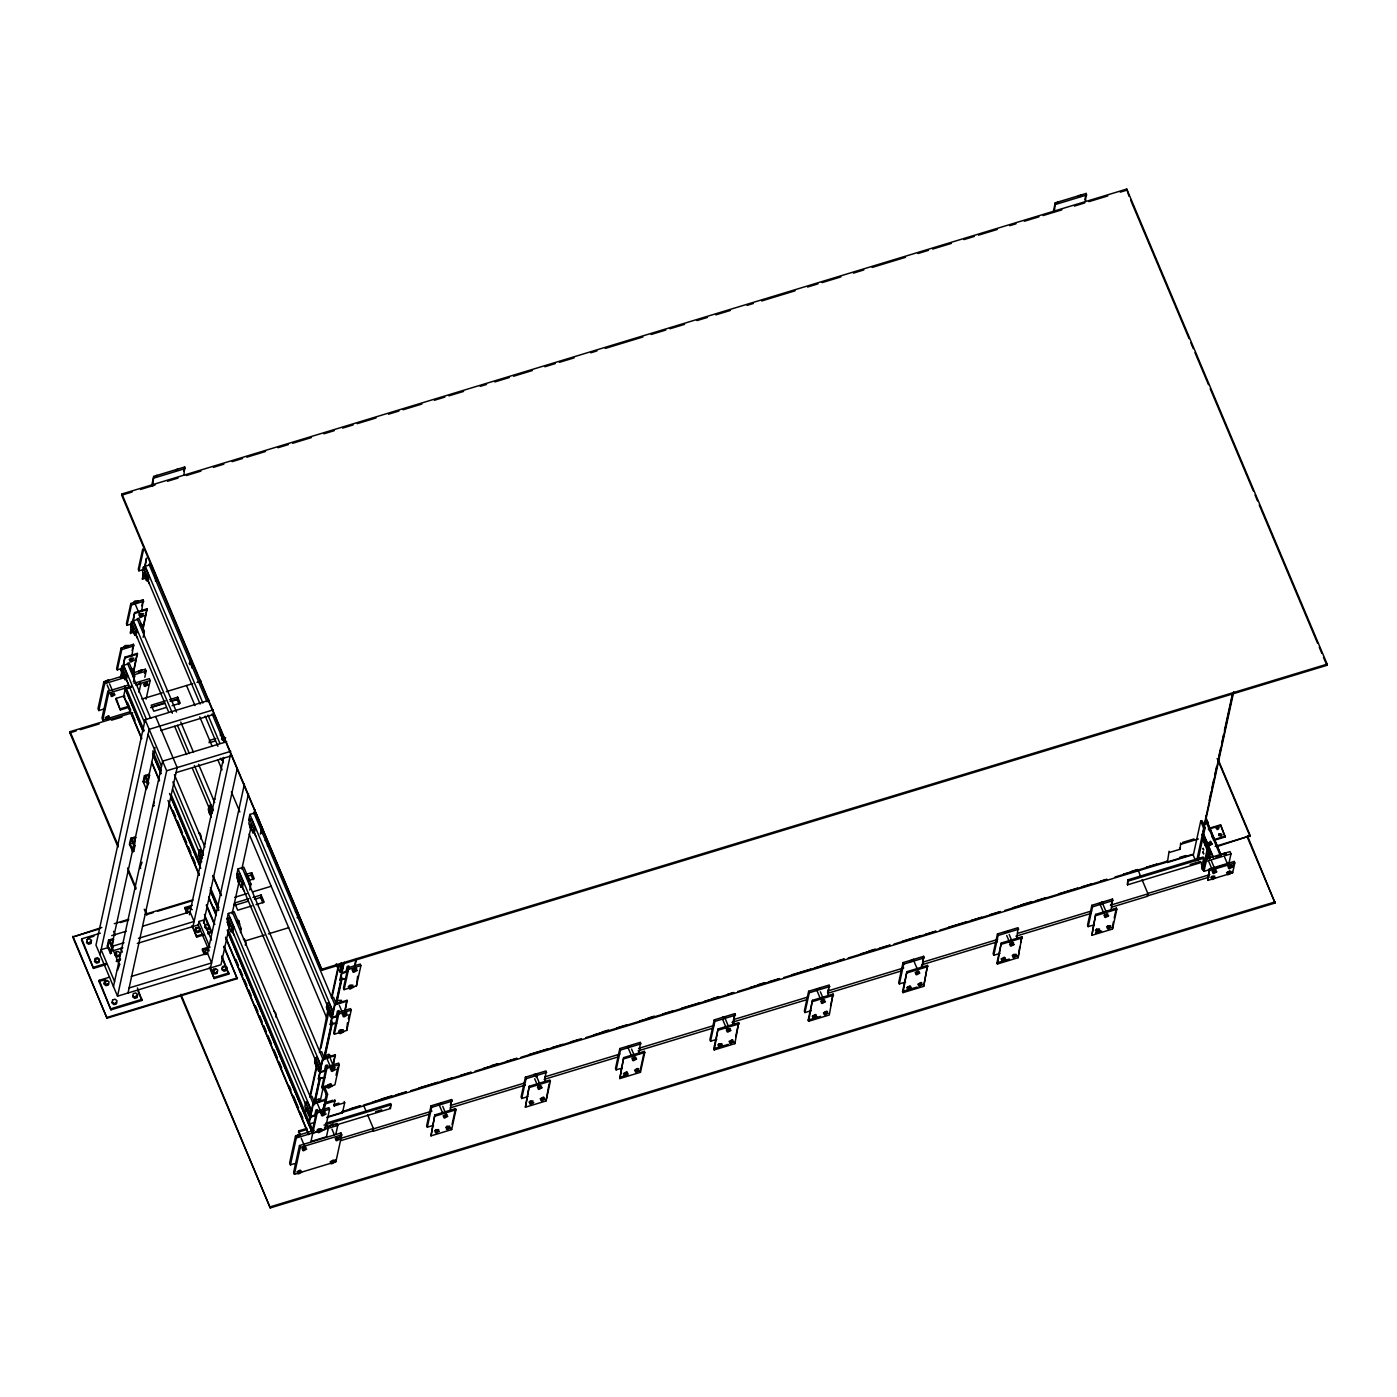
<?xml version="1.0" encoding="UTF-8"?>
<svg xmlns="http://www.w3.org/2000/svg" width="1397" height="1397" viewBox="0 0 1397 1397"><rect width="100%" height="100%" fill="white"/><g stroke="black" fill="none" stroke-linecap="round" stroke-linejoin="round"><path stroke-width="1.5" d="M115.951 1002.278L115.322 1003.535M216.675 971.718C216.57 974.966 211.471 971.875 214.579 970.478M198.618 833.153C199.684 830.534 202.565 838.724 200.592 838.933M222.804 739.659L220.604 733.233L220.394 735.625M229.195 924.046L230.051 925.041M243.462 939.448C244.58 936.427 247.706 946.502 245.121 944.843M265.046 840.418C266.251 838.078 268.259 844.748 267.508 846.268M115.584 953.103L115.183 955.356L117.173 956.893L119.566 956.159M137.447 995.363L137.046 997.633L134.671 998.349L132.68 996.812L133.274 993.634L135.666 992.9L137.657 994.437L137.255 996.69L134.863 997.406L132.872 995.886M204.765 953.61L205.167 951.357M1213.242 837.99L1212.334 835.843M1216.35 826.937L1217.154 829.626L1218.865 827.391L1217.713 826.518M118.046 847.106L69.85 732.849L70.112 731.661L132.645 712.68M121.679 495.167L121.923 493.979L1126.75 189.066L1327.15 664.151L1326.888 665.339L322.078 970.251L121.679 495.167L132.104 492.006M122.534 676.131L103.867 681.788L98 708.681L98.803 710.567L105.019 708.681M98.803 710.567L104.67 683.692L103.867 681.788M151.871 484.899L153.722 476.394L184.701 467L183.95 474.875M128.594 684.967L107.848 691.253L101.998 718.128L102.784 720.014L129.764 711.841M152.5 486.4L153.722 476.394M102.784 720.014L108.652 693.139L107.848 691.253M131.929 655.961L133.501 644.296L121.102 648.068L116.684 668.342L117.331 669.862L121.452 668.604M141.656 611.397L143.227 599.732L130.829 603.504L126.411 623.778L127.04 625.297L131.178 624.04M117.331 669.862L121.749 649.57L121.102 648.068M127.04 625.297L131.458 605.006L130.829 603.504M138.914 570.832L143.332 550.54L142.704 549.038L138.286 569.312L138.914 570.832L145.113 568.946M120.91 670.176L121.783 666.212L123.425 665.705L127.424 675.17L126.551 679.134L124.909 679.623L120.91 670.176L122.569 669.669M130.637 625.612L131.493 621.648L133.152 621.141L137.133 630.606L136.277 634.57L134.618 635.059L130.637 625.612L132.278 625.105M143.367 567.182L142.511 571.146L146.493 580.593L148.152 580.087L149.008 576.14L145.026 566.676L143.367 567.182L147.366 576.629L146.493 580.593M133.221 674.419L137.325 653.377L124.944 657.149L120.509 677.423L124.962 676.934M142.948 629.855L147.052 608.813L134.653 612.585L130.235 632.858L134.688 632.37M143 574.342L142.424 579.144L146.563 577.887M143.874 570.273L146.528 558.102L145.078 566.972M124.455 695.846L116.195 698.343L115.934 699.53L120.334 709.938L128.594 707.423M120.841 678.174L122.168 672.097M123.041 668.045L124.944 657.149M130.55 633.609L131.877 627.532M133.204 621.438L134.653 612.585M142.424 579.144L143.315 575.093M124.909 679.623L125.765 675.677L121.783 666.212M134.618 635.059L135.492 631.112L131.493 621.648M132.174 650.391L133.501 644.296M141.9 605.827L143.227 599.732M120.334 709.938L116.195 698.343M123.477 697.016L125.346 688.511L124.385 686.241M127.808 682.836L124.438 676.061M137.517 638.272L134.164 631.496M149.392 583.806L144.59 573.8M101.859 927.451L72.749 937.02L106.993 1018.186L237.228 978.668L224.026 946.206M133.361 671.625L137.325 653.377M143.07 627.061L147.052 608.813M133.414 681.876L134.688 676.061L129.1 662.807L127.459 663.313L150.666 718.372M143.14 637.311L144.397 631.479L138.827 618.242L137.168 618.749L176.511 712.016M155.434 580.908L156.272 577.013L150.701 563.777L149.042 564.283L207.035 701.783M100.374 933.196L81.777 938.836L81.515 940.024L93.477 968.383L105.875 964.629M183.775 471.243L184.701 467M138.984 692.318L140.835 683.814L139.875 681.544M144.45 673.337L145.34 669.215L132.907 672.987M144.799 677.301L146.144 671.101L145.34 669.215M146.074 699.164L150.143 680.549L149.339 678.663L134.06 683.308M209.218 700.246L145.131 719.699L95.974 945.105L117.523 996.166L220.97 964.768L229.318 926.508M93.477 968.383L81.777 938.836M100.025 954.71L149.182 729.321L213.27 709.868M137.43 987.906L141.953 1000.444L110.974 1009.839L99.012 981.48L99.257 980.292L109.595 977.149M109.612 939.779L112.808 947.341L110.485 953.61L107.29 946.031L108.582 940.094L113.332 938.662L112.441 945.542M129.484 844.225L130.777 838.287L135.526 836.855L134.636 843.736L134.234 842.793L129.484 844.225L132.68 851.803L133.71 851.489L135.003 845.534L131.807 837.973M145.463 775.387L148.658 782.949L146.318 789.2L143.14 781.639L144.432 775.702L149.182 774.252L149.584 775.213L148.274 781.15L143.524 782.582L144.834 776.645L149.584 775.213M107.691 946.991L108.983 941.037L113.733 939.605M129.886 845.185L131.178 839.23L135.928 837.798M111.463 947.271L146.231 787.786M147.156 783.542L155.032 747.395M110.485 953.61L111.777 947.655L108.582 940.094M132.68 851.803L133.972 845.849L130.777 838.287M146.318 789.2L147.611 783.263L144.432 775.702M113.471 986.561L162.611 761.155L226.716 741.72M106.993 1018.186L72.923 936.234M117.523 970.321L119.863 964.07M154.246 801.965L153.373 805.929L154.403 805.615M179.06 704.175L177.14 699.635L177.681 697.155L169.543 699.635M110.974 1009.839L99.257 980.292M117.523 996.166L166.662 770.777L145.131 719.699M128.018 992.988L177.157 767.582L155.626 716.521M209.113 742.837L209.655 740.358L215.889 738.472M186.325 912.485L184.98 907.509L192.297 905.291M203.456 855.401L201.063 849.725L199.404 850.232L198.549 854.196L201.727 861.757M213.165 810.836L210.772 805.161L209.113 805.667L208.258 809.631L211.453 817.193M200.19 853.689L201.063 849.725M209.917 809.125L210.772 805.161M189.398 914.773L223.712 757.418M192.996 926.508L230.557 754.258M209.166 950.781L198.234 924.919L199.003 921.444L203.124 920.186L211.523 940.094M204.014 934.855L196.698 937.073L192.961 926.421M203.491 923.312L237.333 768.088M203.805 953.941L202.478 948.965L207.961 947.306M207.664 933.737L211.314 932.637L211.576 931.45L204.399 914.424M207.35 954.099L244.44 783.979M248.509 793.601L210.476 967.964L214.178 978.529L228.811 974.093L221.879 955.88M240.424 932.62L241.279 928.726L234.085 911.7L228.305 913.463L227.03 919.278L228.637 923.068M249.714 889.994L250.989 884.161L243.811 867.135L238.031 868.899L236.757 874.714L238.346 878.503M248.631 820.249L249.906 814.434L255.686 812.67L262.863 829.696L262.025 833.572M227.257 922.282L228.13 918.318L229.772 917.812L233.77 927.276L232.897 931.24L231.256 931.747L227.257 922.282L228.916 921.776M236.984 877.718L237.839 873.754L239.498 873.247L243.48 882.712L242.624 886.676L240.965 887.182L236.984 877.718L238.625 877.211M249.714 819.288L248.858 823.252L252.84 832.699L254.498 832.21L255.354 828.246L251.373 818.782L249.714 819.288L253.713 828.753L252.84 832.699M232.112 913.743L239.062 881.839M241.838 869.091L250.657 828.683M253.887 813.805L254.83 809.544M248.928 898.69L234.679 903.003L234.137 905.483L248.387 901.17M231.256 931.747L232.112 927.783L228.13 918.318M240.965 887.182L241.838 883.218L237.839 873.754M234.382 935.519L231.832 930.629M244.108 890.954L241.541 886.065M255.983 836.489L252.613 829.713M253.084 879.691L251.181 875.151L251.722 872.671L245.61 874.522M260.366 834.079L261.204 830.202L262.863 829.696M262.863 902.846L260.593 897.468L261.134 894.988L252.997 897.45M1247.416 835.685L1275.077 903.021L270.25 1207.934L180.877 994.262M322.078 970.251L121.923 493.979M314.168 1130.417L295.5 1136.093L289.633 1162.968L290.436 1164.854L294.575 1163.596M290.436 1164.854L296.286 1137.979L295.5 1136.093M299.849 1135.534L298.644 1130.889L306.921 1128.374M310.396 1115.819L311.391 1111.296L307.41 1101.849L305.751 1102.338L304.878 1106.302L308.877 1115.766L310.518 1115.26M315.46 1057.773L314.604 1061.737L318.586 1071.202L320.245 1070.696L321.1 1066.732L317.119 1057.285L315.46 1057.773L319.459 1067.238L318.586 1071.202M326.479 1007.272L327.335 1003.308L328.994 1002.802L332.975 1012.266L332.119 1016.23L330.46 1016.737L326.479 1007.272L328.138 1006.766M309.732 1096.889L316.648 1065.178M319.407 1052.5L327.824 1010.572M331.386 997.528L337.847 967.946M299.482 1145.54L293.614 1172.415L294.418 1174.318L335.909 1161.728L341.759 1134.853L340.955 1132.95L299.482 1145.54L300.285 1147.426L294.418 1174.318M310.344 1096.715L316.333 1069.229M320.943 1048.082L328.784 1012.144M332.015 997.353L338.458 967.754M308.877 1115.766L309.732 1111.802L305.751 1102.338M330.46 1016.737L331.333 1012.773L327.335 1003.308M341.112 963.913L342.702 967.702L341.828 971.666L340.187 972.172L341.043 968.208L339.454 964.419M308.632 1123.398L313.05 1103.106L325.449 1099.352L323.563 1110.248M324.872 1077.698L318.341 1078.833L322.777 1058.542L335.175 1054.787L333.272 1065.684M336.747 1023.233L330.233 1024.35L334.651 1004.076L347.05 1000.322L345.146 1011.218M346.456 978.668L339.942 979.786L343.487 963.563M318.673 1079.584L322.777 1058.542M330.548 1025.119L334.966 1004.827L347.364 1001.073M340.257 980.554L344.238 962.289M313.941 1103.665L319.476 1078.309M323.615 1059.275L331.91 1021.224M335.594 1004.303L341.601 976.835M314.639 1102.128L319.703 1078.868M324.314 1057.721L331.7 1023.896M336.31 1002.767L341.374 979.507M314.954 1102.879L320.489 1077.506M324.645 1058.489L332.469 1022.552M336.625 1003.517L342.16 978.144M314.622 1115.854L315.879 1110.039L317.538 1109.532L316.7 1113.426M324.331 1071.289L325.606 1065.474L327.247 1064.968L325.99 1070.801L320.21 1072.547L318.603 1068.775M336.206 1016.824L337.48 1011.009L339.139 1010.502L337.864 1016.335L332.084 1018.081L329.692 1012.406M345.932 972.26L347.189 966.445L348.848 965.938L347.574 971.771L341.794 973.517M316.56 1111.436L312.142 1131.71L312.788 1133.229L325.169 1129.457L329.605 1109.183L328.959 1107.664L316.56 1111.436L317.206 1112.938L310.955 1141.471L326.461 1136.774L328.312 1128.252L327.352 1125.982M321.851 1087.145L326.287 1066.871L338.685 1063.1L339.314 1064.619L334.896 1084.893L322.497 1088.665L321.851 1087.145L325.99 1085.888M338.161 1012.388L333.743 1032.68L334.372 1034.199L346.77 1030.427L351.188 1010.153L350.56 1008.634L338.161 1012.388L338.79 1013.908L334.372 1034.199M347.87 967.824L343.452 988.116L344.099 989.635L356.479 985.863L360.915 965.589L360.269 964.07L347.87 967.824L348.517 969.343L344.099 989.635M322.497 1088.665L326.915 1068.373L326.287 1066.871M320.157 1101.447L323.231 1087.372L326.269 1094.584L324.96 1100.609M323.196 1108.642L324.087 1104.625M323.231 1109.48L325.449 1099.352M333.394 1062.89L335.175 1054.787M344.832 1010.45L347.05 1000.322M354.541 965.886L355.868 959.809M354.873 966.654L356.637 958.534M324.069 1110.266L327.579 1094.183L324.541 1086.971M336.031 1075.271L337.795 1067.168M347.451 1022.831L346.77 1030.427M348.342 1018.78L349.233 1014.728M357.615 976.241L356.479 985.863M344.168 1101.534L344.675 1102.739L334.18 1105.918L334.774 1099.683M335.961 1133.666L337.777 1125.388L336.974 1123.502L324.523 1127.274M326.741 1117.583L342.475 1112.798L344.675 1102.739M340.065 1137.088L340.955 1132.95M367.568 1114.736L373.523 1128.828L372.982 1131.308L429.333 1114.212M335.385 1125.231L390.409 1108.537L391.23 1104.765L390.723 1103.56L325.518 1123.345M450.148 1110.982L451.668 1099.579L431.009 1105.848L426.679 1125.65L427.325 1127.169L433.524 1125.284M427.325 1127.169L431.638 1107.35L431.009 1105.848M434.834 1114.928L430.992 1135.866L451.65 1129.597L455.963 1109.794L455.492 1108.659L434.834 1114.928L430.992 1135.866M450.358 1105.516L451.668 1099.579M452.034 1124.498L455.492 1108.659M544.551 1082.343L546.07 1070.923L525.412 1077.192L521.098 1096.994L521.727 1098.513L527.926 1096.628M521.727 1098.513L526.058 1078.711L525.412 1077.192M529.236 1086.272L525.394 1107.21L546.052 1100.941L550.383 1081.138L549.894 1080.003L529.236 1086.272L525.394 1107.21M549.038 1083.967L546.052 1100.941M638.953 1053.687L640.472 1042.284L619.814 1048.553L615.501 1068.356L616.147 1069.858L622.329 1067.989M616.147 1069.858L620.46 1050.055L619.814 1048.553M623.656 1057.616L619.814 1078.571L640.472 1072.302L644.785 1052.482L644.314 1051.347L623.656 1057.616L619.814 1078.571M640.42 1069.176L644.314 1051.347M733.373 1025.049L734.892 1013.628L714.234 1019.897L709.903 1039.7L710.549 1041.219L716.748 1039.333M710.549 1041.219L714.862 1021.417L714.234 1019.897M713.745 1048.78L718.058 1028.978L738.716 1022.709L734.874 1043.646L714.216 1049.915L713.745 1048.78L728.204 1044.397M714.216 1049.915L718.058 1028.978M732.727 1023.53L734.892 1013.628M735.695 1036.574L738.716 1022.709M827.775 996.393L829.294 984.99L808.636 991.259L804.323 1011.061L804.951 1012.563L811.151 1010.695M804.951 1012.563L809.282 992.761L808.636 991.259M808.147 1020.142L812.46 1000.322L833.118 994.053L829.277 1015.008L808.619 1021.277L808.147 1020.142L820.545 1016.37M808.619 1021.277L812.46 1000.322M827.565 992.9L828.438 988.936M830.534 1005.945L833.118 994.053M1053.39 211.331L1055.241 202.844L1086.22 193.432L1085.469 201.308M1054.491 210.72L1055.241 202.844M922.177 967.754L923.696 956.334L903.038 962.603L898.725 982.405L899.371 983.925L905.553 982.039M899.371 983.925L903.684 964.122L903.038 962.603M902.549 991.486L906.88 971.683L927.538 965.414L923.696 986.352L903.038 992.621L902.549 991.486L917.008 987.103M903.038 992.621L906.88 971.683M1084.84 199.806L1086.22 193.432M921.112 968.226L921.968 964.262M922.841 960.298L923.696 956.334M927.538 965.414L923.696 986.352M1129.02 196.261L1126.75 189.066M1016.597 939.098L1018.116 927.678L997.458 933.947L993.127 953.767L993.773 955.269L999.973 953.4M993.773 955.269L998.087 935.466L997.458 933.947M996.969 962.847L1001.282 943.027L1021.94 936.758L1018.099 957.713L997.441 963.982L996.969 962.847L1009.35 959.075M997.441 963.982L1001.282 943.027M1019.775 946.66L1018.099 957.713M1020.648 942.713L1021.94 936.758M1110.999 910.46L1112.518 899.039L1091.86 905.308L1087.547 925.111L1088.176 926.63L1094.375 924.744M1088.176 926.63L1092.506 906.828L1091.86 905.308M1095.685 914.389L1091.843 935.326L1112.501 929.057L1116.832 909.255L1116.343 908.12L1095.685 914.389L1091.843 935.326M1111.226 904.977L1112.518 899.039M1113.322 921.985L1112.501 929.057M1114.195 918.021L1116.343 908.12M1127.816 879.883L1127.501 884.86L1202.904 861.984L1203.725 858.212L1203.219 857.007L1127.816 879.883L1127.501 884.86M1142.048 879.726L1148.002 893.818L1147.461 896.298L1111.96 907.072M1192.986 854.72L1167.403 862.473L1169.097 851.21M1169.603 852.414L1180.098 849.236L1180.675 843.002M1198.067 860.063L1205.07 827.915L1202.031 820.703L1200.722 821.104L1193.265 855.261L1195.553 860.674M1209.208 800.411L1211.042 791.959M1211.967 787.733L1213.818 779.282M1214.726 775.056L1216.577 766.586M1218.883 756.021L1220.734 747.57M1221.642 743.344L1223.493 734.874M1224.418 730.648L1232.259 694.711M1203.446 828.473L1232.486 695.287M1196.74 860.465L1203.76 828.299L1200.722 821.104M1203.306 831.337L1233.726 691.812M1205.628 816.162L1207.776 823.025L1203.847 824.213M1207.899 845.674L1206.31 840.732L1204.249 841.343L1205.838 846.303L1208.073 844.888M1201.542 864.184L1202.503 869.755L1201.542 864.184L1204.703 863.224M1205.838 846.303L1204.249 841.343M1203.952 864.027L1207.06 849.778L1202.276 838.427M1228.819 863.783L1230.984 853.881L1230.024 851.611L1205.227 859.138L1203.079 869.039L1204.022 871.309L1208.161 870.052M1205.646 861.617L1208.3 849.393L1201.926 834.271M1205.559 843.648L1210.099 842.269L1210.658 844.172L1206.013 845.517M1204.022 871.309L1206.187 861.408L1205.227 859.138M1210.658 844.172L1210.099 842.269M1211.094 842.496L1208.702 842.862L1211.094 842.496L1211.898 844.382L1209.418 845.133L1211.967 843.998L1211.182 842.094M1209.383 868.969L1207.864 880.389L1232.643 872.863L1234.808 862.962L1234.162 861.443L1209.383 868.969L1207.864 880.389M1215.146 839.999L1225.169 836.96L1220.559 824.824L1208.527 828.473M1221.222 855.68L1206.17 819.236M1225.169 836.96L1220.559 824.824M1232.87 867.397L1234.162 861.443M1217.049 846.565L1250.28 835.738L1218.184 759.636M119.112 954.919L118.134 955.967M196.226 929.721L196.191 930.786M210.214 811.203L211.122 813.595L210.266 811.954M295.413 911.77C297.107 910.687 299.325 919.051 297.02 917.689M273.812 1010.799L275.75 1013.087L276.03 1017.243M1207.322 846.861L1207.322 844.556M140.416 615.186L140.346 614.191M113.524 693.663L111.114 694.239L112.546 694.344M132.907 658.686L130.951 658.546L130.689 659.751M146.737 683.587L144.607 684.478M345.967 1013.576L343.156 1014.257L344.448 1014.501M342.317 1030.288L340.728 1029.973L340.1 1031.353M316.944 1102.32L319.738 1101.639M334.093 1068.041L332.503 1067.727L331.875 1069.107M330.443 1084.753L327.631 1085.434L328.941 1085.696M338.353 1137.874L335.961 1138.45L337.393 1138.555M448.978 1126.663L446.569 1127.257L447.669 1127.466M637.783 1069.369L636.106 1069.246L636.176 1070.259M1015.427 954.78L1013.524 955.688M1107.122 914.651L1104.713 915.245L1105.83 915.454M1214.045 876.618L1212.09 876.67M1227.334 872.444L1229.709 871.449L1229.081 872.392M90.141 942.923L90.194 941.229M95.712 959.983L95.66 961.677M107.848 984.082L105.456 984.501L105.508 982.283M208.31 928.167L205.918 928.568M205.953 951.951L206.18 953.924M225.598 969.92L225.633 968.226M355.502 969.221L352.882 969.693L354.174 969.937M324.191 1112.815L322.777 1112.291L321.886 1113.653M320.542 1129.527L317.922 1129.998L319.215 1130.26M532.065 1101.587L530.266 1101.465M720.887 1044.292L718.861 1044.345M909.691 986.998L907.683 987.05M1098.513 929.703L1096.261 930.105L1097.378 930.315M156.848 475.242L155.643 476.394L156.481 476.936M176.301 470.125L177.506 468.973M107.761 681.526L108.966 680.374L108.128 679.833L104.88 681.614L105.718 682.155M112.162 694.868L110.957 696.02L111.795 696.562L115.043 694.78L110.311 694.484L114.397 693.244M140.975 671.451L142.18 670.298L141.341 669.757L138.093 671.538L138.932 672.079M108.145 717.517L109.35 716.364L108.512 715.823L105.264 717.604L106.102 718.145M146.406 684.338L147.611 683.168L146.772 682.627L143.524 684.408L144.362 684.949M1058.385 201.674L1057.18 202.827L1058.018 203.368M1077.838 196.558L1079.043 195.405M1080.719 196.488L1081.924 195.318L1081.086 194.777M355.292 969.867L356.706 968.523L355.729 967.894L351.939 969.972L352.917 970.601M337.585 1003.57L341.392 1001.492L342.37 1002.12M325.711 1058.035L329.517 1055.957L330.495 1056.586M328.33 1056.149L329.727 1054.805L328.749 1054.176L324.96 1056.254L325.938 1056.883M330.059 1085.626L331.473 1084.264L330.495 1083.635L326.706 1085.713L327.666 1086.342M316.001 1102.6L319.791 1100.522L320.769 1101.15M318.603 1100.714L320.018 1099.369L319.04 1098.741L315.251 1100.819L316.228 1101.447M303.795 1149.155L302.573 1150.307L303.411 1150.849L306.676 1149.067L301.927 1148.788L305.192 1147.007L306.03 1147.531L304.825 1148.701M332.608 1125.738L333.813 1124.585L332.975 1124.044L329.727 1125.825L330.565 1126.366M299.779 1171.821L300.984 1170.651L300.145 1170.11L296.897 1171.891L297.736 1172.432M337.009 1139.079L335.804 1140.231L336.642 1140.773L339.89 1138.992L335.158 1138.695L339.244 1137.455M332.992 1161.728L334.197 1160.575L333.359 1160.034L330.111 1161.815L330.949 1162.356M438.099 1104.276L442.185 1103.036M444.91 1116.395L443.705 1117.548L444.543 1118.089L447.791 1116.308L443.059 1116.011L446.307 1114.23L447.145 1114.771L445.94 1115.941M535.4 1075.55L536.605 1074.38L533.724 1074.468M536.046 1077.07L537.251 1075.917M543.049 1098.758L544.254 1097.605L543.416 1097.064L540.168 1098.845L541.006 1099.387M626.921 1046.982L631.007 1045.742M634.762 1058.647L635.967 1057.477L635.129 1056.935L631.863 1058.716L632.701 1059.258M626.31 1073.507L627.515 1072.337L626.677 1071.813L623.429 1073.577L624.267 1074.118M626.956 1075.026L628.161 1073.874L627.323 1073.333L624.075 1075.114L624.913 1075.655M637.451 1070.119L638.673 1068.967L637.835 1068.426L634.57 1070.207L635.408 1070.731M724.205 1018.238L725.41 1017.086L722.528 1017.173M721.358 1046.388L722.563 1045.235L721.725 1044.694L718.477 1046.475L719.315 1046.999M731.871 1041.464L733.076 1040.311L732.238 1039.77L728.99 1041.551L729.828 1042.092M815.726 989.687L819.829 988.447M823.566 1001.352L824.771 1000.182L823.933 999.641L820.685 1001.422L821.523 1001.963M815.115 1016.213L816.319 1015.043L815.499 1014.501L812.233 1016.283L813.071 1016.824M815.761 1017.732L816.983 1016.579L816.145 1016.038L812.879 1017.819L813.718 1018.361M826.273 1012.825L827.478 1011.655L826.64 1011.131L823.392 1012.912L824.23 1013.436M913.027 960.944L914.232 959.791L913.394 959.25L910.146 961.031L910.984 961.573M916.956 973.15L915.734 974.303L916.572 974.844L919.837 973.063L915.087 972.783L918.353 971.002L919.191 971.544L917.986 972.696M909.534 987.557L910.739 986.404L909.901 985.863L906.653 987.644L907.491 988.185M910.18 989.093L911.385 987.923L910.547 987.4L907.299 989.181L908.137 989.705M920.675 984.169L921.898 983.017L921.06 982.475L917.794 984.256L918.632 984.798M1004.548 932.393L1008.634 931.135M1012.388 944.04L1013.593 942.888L1012.755 942.346L1009.507 944.128L1010.345 944.669M1003.937 958.918L1005.142 957.748L1004.303 957.207L1001.055 958.988L1001.893 959.529M1004.583 960.438L1005.788 959.285L1004.949 958.744L1001.701 960.525L1002.54 961.066M1101.831 903.649L1103.054 902.497L1102.216 901.956L1098.95 903.737L1099.788 904.278M1106.791 915.402L1107.996 914.249L1107.157 913.708L1103.909 915.489L1104.748 916.013M1098.985 931.799L1100.207 930.629L1099.369 930.105L1096.104 931.869L1096.942 932.41M1209.575 858.544L1210.78 857.391L1209.942 856.85L1206.694 858.631L1207.532 859.172M1215.006 871.431L1216.211 870.261L1215.373 869.737L1212.125 871.518L1212.963 872.042M1229.412 872.601L1230.617 871.449L1229.779 870.907L1226.531 872.688L1227.369 873.23M338.807 1002.871L341.305 1002.12M299.726 1171.419L298.748 1170.791L298.207 1171.978M445.887 1115.557L443.862 1115.766L444.962 1115.993M634.709 1058.262L633.714 1057.616L633.47 1058.769M823.514 1000.951L822.868 1000.217L821.995 1001.509M826.221 1012.441L825.243 1011.812L824.998 1012.947M1012.336 943.656L1011.358 943.027L1010.817 944.215M1214.953 871.047L1214.307 870.296L1213.207 871.571M98.122 961.834L95.939 961.957M116.667 953.47L116.597 955.688M107.813 717.307L108.285 716.294L106.871 717.656M329.011 1057.494L326.654 1057.756L329.552 1056.865M136.05 603.015L137.15 602.613M140.678 613.982L142.704 613.929M298.679 1136.477L299.639 1136.145M332.346 1161.675L333.394 1160.68L331.718 1161.867M540.01 1087.076L538.282 1087.268L540.639 1086.133M542.403 1098.706L543.346 1097.605L541.25 1098.915M731.225 1041.411L732.168 1040.311L729.898 1041.551M1203.603 865.511L1205.122 864.97M225.301 970.147L223.764 970.234M192.157 668.185L190.289 661.357L189.94 662.946M728.518 1029.921L727.086 1029.833L729.548 1028.943M1224.89 854.3L1225.815 854.073M625.332 1073.56L626.694 1072.442L625.018 1073.629M1230.076 866.594L1228.644 866.646L1230.844 865.442M919.715 984.221L920.99 983.017L918.615 984.152M154.351 477.914L185.347 468.519M1055.87 204.346L1086.866 194.951M140.433 489.474L155.032 485.038M167.535 481.249L177.96 478.088M186.29 475.556L200.889 471.121M213.392 467.331L223.817 464.171M232.164 461.639L242.589 458.478M246.745 457.203L265.517 451.51M278.02 447.721L288.446 444.56M292.619 443.286L311.374 437.593M323.894 433.803L334.302 430.643M342.649 428.111L353.074 424.95M357.248 423.675L376.003 417.982M388.506 414.193L398.931 411.032M403.104 409.758L421.859 404.065M434.38 400.275L444.805 397.115M448.961 395.84L463.56 391.422M480.236 386.358L486.488 384.454M494.835 381.922L509.416 377.504M513.59 376.23L532.362 370.537M544.865 366.747L555.29 363.587M559.464 362.312L574.045 357.894M590.721 352.83L596.973 350.926M605.32 348.394L642.847 337.009M651.177 334.477L665.775 330.059M669.949 328.784L684.53 324.366M697.051 320.559L707.476 317.398M715.805 314.866L730.404 310.448M747.081 305.384L753.332 303.481M761.662 300.966L795.033 290.838M807.536 287.049L817.961 283.87M822.117 282.613L840.889 276.92M853.392 273.131L863.817 269.953M872.165 267.438L905.518 257.31M918.021 253.521L928.446 250.342M932.62 249.085L951.374 243.392M963.878 239.603L974.303 236.425M978.476 235.167L997.231 229.475M1009.752 225.685L1016.003 223.782M1024.333 221.25L1038.931 216.814M1043.105 215.557L1061.86 209.864M1074.363 206.075L1084.788 202.914M1088.962 201.639L1107.734 195.947M1120.237 192.157L1126.488 190.254M149.357 565.034L145.236 566.291L202.914 703.04M147.366 576.629L149.008 576.14M154.63 577.52L156.272 577.013M135.649 602.771L138.041 602.055M131.458 605.006L143.856 601.251M134.968 613.335L147.366 609.563M137.482 619.5L133.361 620.757L172.372 713.256M135.492 631.112L137.133 630.606M142.756 631.985L144.397 631.479M125.94 647.335L128.332 646.619M121.749 649.57L134.147 645.816M125.259 657.9L137.657 654.128M127.773 664.064L123.635 665.321L146.545 719.612M125.765 675.677L127.424 675.17M104.67 683.692L125.398 677.388M133.693 674.873L146.144 671.101M133.029 676.55L134.688 676.061M108.652 693.139L131.475 686.224M135.614 684.967L150.143 680.549M125.346 688.511L131.143 686.748M136.958 684.984L140.835 683.814M131.318 687.149L125.433 688.948L143.245 731.155M124.822 696.16L123.792 696.474L141.603 738.681M141.97 699.024L162.227 692.895M166.278 691.655L192.786 683.622M196.96 682.347L201.133 681.09M120.596 708.75L128.856 706.236M165.475 700.857L151.243 705.188L153.792 711.23L165.999 707.528M151.417 706.987L163.92 703.18M170.172 701.294L176.424 699.391M150.701 707.65L164.933 703.337M171.045 701.486L177.14 699.635M69.85 732.849L76.102 730.945M80.275 729.671L99.03 723.978M111.55 720.188L121.976 717.028M172.093 705.677L180.23 703.215L177.681 697.155M160.638 730.526L214.247 714.269M211.191 742.209L215.348 740.951M221.582 739.065L225.72 737.791M166.662 770.777L230.767 751.324M143.14 781.639L144.17 781.325M176.057 772.611L231.727 755.725M147.611 783.263L148.658 782.949M213.427 799.555L215.086 799.049M133.972 845.849L135.003 845.534M142.057 862.263L139.735 868.515L140.765 868.201M203.718 844.12L205.376 843.613M253.713 828.753L255.354 828.246M247.112 876.373L251.181 875.151M248.16 880.581L254.271 878.713L251.722 872.671M241.838 883.218L243.48 882.712M114.275 923.679L128.734 919.296M145.271 914.267L192.821 899.843M74.827 936.392L99.624 928.865M120.299 922.596L128.559 920.082M147.174 914.441L153.373 912.555M157.512 911.298L192.646 900.646M249.33 884.668L250.989 884.161M87.714 938.138L93.913 936.252M184.718 908.696L190.219 907.037M234.748 897.311L246.902 893.626M252.979 891.792L271.193 886.257M111.69 935.641L126.132 931.258M142.616 926.246L190.044 911.857L194.096 921.479L138.425 938.365M91.137 942.591L88.744 943.307L86.754 941.788M254.481 899.319L260.593 897.468M107.29 946.031L108.32 945.717M108.128 947.55L101.125 949.681L114.571 981.532M124.001 942.748L111.62 946.502L119.182 964.419M111.777 947.655L112.808 947.341M251.949 905.885L237.717 910.198L234.679 903.003M256.018 904.645L264.155 902.165L261.134 894.988M112.581 950.903L122.901 947.777M137.325 943.394L198.234 924.919M94.926 959.372L97.301 958.656L99.292 960.176L98.908 962.428L96.515 963.162L94.525 961.625L95.118 958.447L97.511 957.713L99.501 959.25L99.117 961.503L96.725 962.219L94.734 960.699M195.65 928.813L198.042 928.079M199.841 930.926L197.448 931.659L195.458 930.123M209.096 928.132L206.704 928.848L204.713 927.329L205.115 925.058L207.489 924.343L209.48 925.879L208.886 929.057L206.512 929.791M93.739 967.195L106.137 963.441M116.475 960.298L120.596 959.058M196.96 935.885L202.443 934.226M207.926 932.55L211.576 931.45M116.213 961.503L120.334 960.245M232.112 927.783L233.77 927.276M239.62 929.232L241.279 928.726M99.012 981.48L105.194 979.594M202.216 950.152L207.699 948.493M207.751 949.698L205.359 950.414L204.975 952.667L206.966 954.203M104.426 981.916L106.818 981.2M246.169 940.618L264.382 935.082M268.434 933.86L288.673 927.713M131.248 976.468L207.524 953.313L211.576 962.935L129.118 987.958M108.617 984.047L106.224 984.763L104.234 983.244M213.147 970.269L215.522 969.535M116.597 1002.959L114.205 1003.675L112.214 1002.155M217.321 972.399L214.946 973.115L212.955 971.579M226.576 969.588L224.201 970.304L222.21 968.785L222.594 966.532L224.987 965.798L226.978 967.335L226.384 970.513L223.991 971.247L222.001 969.71L222.402 967.457L224.777 966.741L226.768 968.261M111.236 1008.651L142.215 999.257M214.44 977.341L229.073 972.906M107.167 1017.4L237.403 977.883M322.34 969.064L1327.15 664.151M341.043 968.208L342.702 967.702M348.517 969.343L360.915 965.589M341.968 972.731L346.107 971.474M339.942 979.786L344.081 978.546M331.892 997.772L333.551 997.266L335.944 1002.941M331.333 1012.773L332.975 1012.266M338.79 1013.908L351.188 1010.153M336.38 1016.038L332.259 1017.295L329.849 1011.62M330.233 1024.35L334.354 1023.11M320.018 1052.238L321.677 1051.731L324.855 1059.293M323.091 1059.293L335.49 1055.538M319.459 1067.238L321.1 1066.732M326.915 1068.373L339.314 1064.619M324.506 1070.504L320.367 1071.761L318.778 1067.972M318.341 1078.833L322.48 1077.576M1204.109 823.025L1208.038 821.838M310.309 1096.802L311.95 1096.296L315.146 1103.857M326.269 1094.584L327.579 1094.183M1203.76 828.299L1205.07 827.915M1208.353 829.259L1220.384 825.61M1216.246 827.461L1218.743 827.932M1218.638 828.683L1216.123 828.211M325.763 1100.103L313.382 1103.857L308.947 1124.148L315.146 1122.262M327.142 1102.006L332.87 1100.26M1182.595 842.426L1194.033 838.951M325.728 1103.787L335.28 1100.888M1181.181 844.207L1198.364 838.986M1219.11 834.271L1221.607 834.742M309.732 1111.802L311.391 1111.296M338.912 1103.124L333.673 1104.713L334.18 1105.918M1221.502 835.493L1219.005 835.022M1213.312 839.824L1225.344 836.157M317.206 1112.938L329.605 1109.183M310.658 1116.325L314.796 1115.068M316.263 1115.365L310.483 1117.111L308.894 1113.339M1206.205 845.168L1210.745 843.788M381.119 1099.072L391.544 1095.912M491.587 1065.562L497.838 1063.658M602.055 1032.034L608.306 1030.148M647.894 1018.116L654.145 1016.23M712.505 998.523L718.757 996.62M758.361 984.606L764.613 982.702M822.973 964.995L829.224 963.092M868.829 951.078L875.081 949.192M1020.98 904.907L1031.405 901.746M1131.448 871.396L1137.699 869.493M350.158 1108.834L360.583 1105.673M373.086 1101.884L391.841 1096.191M396.015 1094.916L406.422 1091.756M418.943 1087.966L437.698 1082.273M441.871 1081.016L452.279 1077.838M460.626 1075.323L471.051 1072.145M483.554 1068.356L498.135 1063.938M506.482 1061.406L516.89 1058.245M529.393 1054.438L548.165 1048.745M552.321 1047.488L562.747 1044.327M571.094 1041.795L581.501 1038.635M594.004 1034.845L608.603 1030.41M616.933 1027.878L627.358 1024.717M639.861 1020.928L654.46 1016.492M662.789 1013.96L673.214 1010.799M681.544 1008.267L700.316 1002.575M704.472 1001.317L719.071 996.882M727.4 994.367L733.652 992.464M750.329 987.4L764.927 982.982M769.083 981.707L779.509 978.546M792.012 974.757L810.766 969.064M814.94 967.789L829.539 963.371M837.868 960.839L844.12 958.936M860.796 953.889L875.395 949.454M879.551 948.196L889.976 945.036M902.479 941.229L921.234 935.536M925.408 934.279L935.833 931.118M948.336 927.329L967.091 921.636M971.264 920.361L981.689 917.2M990.019 914.668L1000.444 911.508M1012.947 907.718L1031.702 902.025M1035.876 900.751L1046.301 897.59M1058.804 893.801L1077.558 888.108M1081.732 886.851L1092.157 883.672M1100.487 881.158L1106.738 879.254M1123.415 874.19L1137.996 869.772L1140.511 876.076M1146.343 867.24L1156.768 864.079M1215.163 846.39L1250.28 835.738M341.759 1111.663L360.513 1105.97M364.687 1104.713L406.37 1092.052M410.526 1090.795L470.981 1072.442M475.155 1071.185L516.838 1058.542M520.994 1057.267L577.275 1040.189M585.605 1037.657L733.6 992.761M737.756 991.503L779.439 978.843M783.612 977.586L844.05 959.233M848.223 957.975L889.906 945.332M894.08 944.058L935.763 931.415M939.937 930.14L1000.374 911.804M1004.548 910.547L1106.668 879.551M1115.016 877.019L1167.124 861.216M1179.627 857.409L1185.878 855.523M327.492 1116.849L1192.444 854.37M1207.06 849.778L1208.3 849.393M298.399 1132.076L306.659 1129.562M323.982 1125.161L391.23 1104.765M1128.322 881.088L1203.725 858.212M375.636 1111.663L381.748 1109.794M1190.157 864.499L1200.355 861.408M1225.274 853.777L1222.392 853.864L1226.479 852.624M1215.442 856.955L1221.327 855.174M1224.243 854.231L1226.287 853.619M298.347 1136.267L300.407 1135.656M1206.187 861.408L1230.984 853.881M296.286 1137.979L337.777 1125.388M1214.36 868.183L1224.68 865.04M1210.012 870.488L1234.808 862.962M431.638 1107.35L452.296 1101.08M526.058 1078.711L546.716 1072.442M620.46 1050.055L641.118 1043.786M714.862 1021.417L735.52 1015.148M809.282 992.761L829.94 986.492M903.684 964.122L924.343 957.853M998.087 935.466L1018.745 929.197M1092.506 906.828L1113.165 900.559M300.285 1147.426L341.759 1134.853M340.973 1138.293L373.366 1128.462L372.824 1130.924L340.431 1140.755M1209.802 874.644L1147.828 893.451L1147.286 895.914L1209.261 877.106M373.523 1128.828L431.97 1111.104M450.76 1105.394L523.823 1083.234M544.69 1076.895L619.849 1054.089M638.639 1048.379L713.78 1025.573M734.665 1019.251L807.728 997.074M828.596 990.735L903.754 967.929M922.544 962.236L997.685 939.43M1018.57 933.091L1091.633 910.931M1110.423 905.221L1148.002 893.818M450.218 1107.873L525.359 1085.067M544.149 1079.375L617.212 1057.197M638.097 1050.858L713.238 1028.052M732.028 1022.36L807.187 999.553M828.054 993.215L901.117 971.037M922.003 964.716L997.144 941.91M1015.933 936.2L1091.092 913.394M435.305 1116.063L455.963 1109.794M529.725 1087.407L550.383 1081.138M624.127 1058.751L644.785 1052.482M718.529 1030.113L739.188 1023.844M812.949 1001.457L833.607 995.188M907.352 972.818L928.01 966.549M1001.754 944.162L1022.412 937.893M1096.174 915.524L1116.832 909.255M621.403 1076.808L627.585 1074.922M1095.51 932.934L1101.692 931.066M270.512 1206.746L1275.321 901.833M917.008 972.749L915.908 972.539L918.37 971.648M1002.662 959.041L1004.338 957.853L1002.365 959.075M303.848 1148.753L302.747 1148.683L305.21 1147.636M1209.016 830.045L1209.942 830.604M1211.898 836.855L1212.806 837.414M349.826 986.788L350.088 985.583L352.131 985.531M143.053 572.578L144.066 576.228L143.856 574.446M141.394 623.673L142.965 627.428L141.603 625.472M131.178 627.043L132.191 630.693L131.982 628.912M133.274 630.099L132.278 626.45L132.488 628.231M131.667 668.237L133.256 671.992L131.877 670.036M121.469 671.608L122.465 675.257L122.255 673.476M123.565 674.664L122.569 671.014L122.779 672.795M222.787 759.654L223.153 757.96M209.899 810.47L211.488 814.207L210.109 812.251M208.817 811.063L209.812 814.713L209.602 812.932M250.5 824.09L252.071 827.827L250.709 825.871M249.399 824.684L250.412 828.334L250.203 826.553M200.19 855.034L201.762 858.771L200.4 856.815M199.09 855.628L200.085 859.277L199.876 857.496M247.74 875.797L249.312 879.534L247.95 877.578M237.525 879.15L238.52 882.799L238.311 881.018M239.62 882.206L238.625 878.556L238.835 880.337M227.816 923.714L228.811 927.364L228.602 925.582M229.911 926.77L228.898 923.12L229.108 924.901M338.842 967.195L339.209 965.502M327.038 1008.704L328.033 1012.354M315.146 1063.169L316.159 1066.837L315.949 1065.038M305.437 1107.734L306.432 1111.401L306.222 1109.602M88.692 943.359L87.487 942.434M145.183 575.075L144.59 572.56L144.52 573.468M123.6 674.105L122.919 672.498M338.877 966.637L339.052 965.798M229.946 926.211L230.121 925.373M113.768 1003.605L112.86 1002.452M1231.91 865.511L1229.028 865.581L1227.823 866.751L1228.662 867.293M1214.919 876.216L1212.037 876.286L1210.832 877.456L1211.67 877.997M1016.3 954.361L1013.419 954.448L1012.214 955.6L1013.052 956.142M147.855 579.126L148.833 579.755M138.268 600.885L134.898 600.989L133.501 602.334L134.479 602.963M143.647 613.65L140.276 613.737L138.879 615.099L139.857 615.728M730.369 1028.838L727.488 1028.908L726.283 1030.078L727.121 1030.619M128.541 645.449L125.189 645.554L123.774 646.898L124.752 647.527M133.937 658.214L130.567 658.301L129.153 659.663L130.131 660.292M721.917 1043.699L719.036 1043.786L717.831 1044.939L718.669 1045.48M541.547 1086.133L538.666 1086.202L537.461 1087.372L538.299 1087.914M353.057 985.234L349.704 985.339L348.29 986.684L349.267 987.312M533.095 1100.993L530.214 1101.08L529.009 1102.233L529.847 1102.774M341.601 1000.339L338.249 1000.427L336.834 1001.771L337.812 1002.4M346.997 1013.087L343.627 1013.192L342.213 1014.536L343.191 1015.165M343.348 1029.799L339.977 1029.903L338.58 1031.248L339.558 1031.877M335.123 1067.552L331.753 1067.657L330.338 1069.002L331.316 1069.631M325.396 1112.117L322.043 1112.222L320.629 1113.566L321.607 1114.195M321.747 1128.846L318.394 1128.933L316.979 1130.278L317.957 1130.906M300.599 1134.661L297.701 1134.748L296.496 1135.901L297.334 1136.442M1209.453 829.032L1210.588 829.905M1209.331 829.556L1210.483 830.429M1212.212 836.366L1213.347 837.24M192.262 909.761L190.271 908.242L187.879 908.958L187.477 911.211L189.468 912.747M196.383 931.101L198.199 931.659L199.09 929.896M133.815 996.864L135.98 997.266L136.312 995.328M628.371 1048.396L631.968 1056.918M326.671 1057.913L330.53 1067.046M133.204 629.401L133.501 628.702M222.193 739.904L221.529 738.943M239.533 881.507L239.062 879.15L239.166 880.704M140.381 624.983L140.853 626.118M328.906 1010.852L328.435 1009.298M237.001 921.653L237.49 922.788M189.154 663.086L189.817 664.64M1130.714 200.277L1189.057 338.598M1190.75 342.597L1193.282 348.621M1194.976 352.62L1208.51 384.699M1210.204 388.715L1253.319 490.941M1255.012 494.957L1257.562 500.964M1259.238 504.981L1317.598 643.301M1319.274 647.3L1321.824 653.325M1323.5 657.323L1326.888 665.339M1217.171 758.431L1250.105 836.524M1247.172 836.873L1275.077 903.021M1232.014 871.361L1232.643 872.863M1224.645 857.182L1227.841 864.743M1206.292 820.266L1220.402 853.707M1206.187 822.047L1220.297 855.488M1203.533 833.957L1213.487 857.566M1203.411 834.446L1205.908 840.348M1207.567 844.277L1213.382 858.055M1208.195 851.576L1210.693 857.479M1208.003 852.467L1209.662 856.413M1211.409 860.919L1214.604 868.48M1207.165 851.891L1209.662 857.793M1206.973 852.781L1209.453 858.684M1206.868 853.288L1209.348 859.19M1208.946 861.949L1212.142 869.51M1179.592 848.031L1180.098 849.236M1166.897 861.268L1167.403 862.473M1102.879 904.138L1105.743 910.931M1100.417 905.169L1104.014 913.673M1009.193 934.488L1012.057 941.281M1006.731 935.519L1009.594 942.329M914.057 961.433L916.938 968.243M820.371 991.783L823.252 998.593M817.193 991.102L820.79 999.623M725.253 1018.727L728.116 1025.538M734.403 1042.511L734.874 1043.646M722.79 1019.758L726.37 1028.262M631.549 1049.077L634.43 1055.888M639.983 1071.167L640.472 1072.302M536.431 1076.022L539.294 1082.832M534.684 1078.746L537.566 1085.556M442.744 1106.372L445.608 1113.182M451.179 1128.462L451.65 1129.597M439.566 1105.708L442.43 1112.501M341.043 962.917L342.736 966.934M336.747 964.14L337.742 967.789L336.171 964.052M337.795 966.497L340.187 972.172M389.903 1107.332L390.409 1108.537M339.314 1005.281L342.405 1012.581M212.134 713.85L224.009 741.999M254.027 813.176L335.088 1005.334M207.996 715.107L219.87 743.256M249.906 814.434L333.027 1011.498M145.41 574.342L200.12 704.053M205.202 716.12L217.932 746.277M253.049 829.521L327.684 1006.486M221.721 758.938L223.328 762.727M220.307 758.292L221.686 760.247L221.477 758.466M186.517 685.508L194.986 705.59M199.736 716.853L211.925 745.736M217.845 759.793L222.088 769.834M231.396 791.907L239.865 811.989M249.172 834.061L327.335 1019.339M363.447 1104.957L366.031 1111.086M330.303 1058.542L333.394 1065.841M135.195 604.01L139.822 614.977M140.294 624.267L141.08 626.153M246.64 876.39L247.426 878.259M180.754 722.057L193.467 752.232M198.566 764.299L214.684 802.507M242.152 867.642L323.58 1060.69M341.968 1111.593L342.475 1112.798M177.471 725.322L189.346 753.489M194.427 765.556L213.095 809.789M238.031 868.899L321.153 1065.963M209.113 805.667L212.309 813.229M135.125 632.597L168.74 712.26M174.677 726.335L186.552 754.485M192.489 768.577L209.445 808.793M236.931 873.928L238.52 877.718M242.013 885.995L315.809 1060.952M331.98 1129.143L334.372 1134.818M316.944 1102.477L320.804 1111.628M130.585 668.831L131.37 670.717M236.931 920.955L237.717 922.823M324.541 1127.955L325.169 1129.457M174.415 774.671L204.957 847.071M232.443 912.206L313.871 1105.254M335.105 1159.824L335.909 1161.728M212.99 875.482L221.459 895.582M212.868 875.989L220.499 894.08M172.844 781.953L203.368 854.353M228.305 913.463L311.444 1110.528M199.404 850.232L202.6 857.793M124.612 675.275L144.59 722.633M172.582 789.008L199.736 853.357M227.205 918.493L228.811 922.282M232.304 930.559L306.1 1105.516M309.069 1112.536L311.199 1117.705M148.082 734.351L161.511 766.202M126.463 688.634L144.275 730.841M152.744 750.94L161.231 771.039M171.412 795.155L200.225 863.486M210.406 887.601L218.875 907.701M228.217 929.826L312.998 1130.819M311.863 1130.697L312.823 1132.967M152.57 753.262L161.039 773.362M169.526 793.461L200.05 865.808M210.214 889.941L218.7 910.041M227.17 930.14L311.845 1131.622L227.921 932.637M125.328 689.437L143.14 731.644M153.303 755.76L160.934 773.851M171.115 797.966L200.784 868.323M210.964 892.439L218.596 910.53M127.371 702.185L130.759 710.217M132.453 714.251L135.003 720.276M173.158 810.714L175.69 816.756M177.402 820.772L182.483 832.822M184.177 836.855L186.727 842.88M188.42 846.896L190.952 852.921M192.664 856.955L195.196 862.979M213.846 907.194L215.54 911.211M235.901 959.46L238.433 965.484M240.127 969.501L242.676 975.525M244.37 979.559L246.92 985.583M248.614 989.6L251.163 995.624M255.389 1005.683L257.939 1011.707M259.632 1015.724L262.182 1021.766M263.876 1025.782L266.408 1031.807M268.119 1035.823L271.507 1043.873M274.039 1049.898L277.444 1057.948M279.138 1061.964L281.67 1067.989M289.301 1086.08L290.995 1090.097M293.545 1096.121L298.626 1108.188M300.32 1112.204L302.87 1118.246M123.896 695.968L141.708 738.175M151.889 762.291L159.52 780.382M167.989 800.481L199.369 874.854M208.694 896.961L216.325 915.052M225.65 937.16L308.737 1134.137M151.767 762.797L159.398 780.888M168.723 802.996L199.247 875.343M208.572 897.468L216.203 915.541M225.528 937.666L308.615 1134.626M206.494 904.627L214.841 924.43M206.319 905.413L213.846 923.242M223.869 946.991L237.228 978.668M298.644 1130.889L300.111 1134.347M109.595 683.901L112.79 691.463M301.228 1138.188L304.406 1145.75M147.89 780.207L148.274 781.15M107.132 684.932L109.525 690.607M204.94 917.497L211.314 932.637M221.634 957.067L228.811 974.093M199.003 921.444L209.917 947.323M184.98 907.509L187.373 913.184M202.478 948.965L204.87 954.64M191.913 925.722L196.698 937.073M209.393 967.178L214.178 978.529M131.318 845.814L133.71 851.489M70.112 731.661L118.308 845.918M127.616 867.974L136.068 888.021M145.358 910.058L147.052 914.075M128.192 871.152L135.806 889.208M144.258 909.255L146.79 915.262M180.615 995.45L270.25 1207.934M113.559 931.328L115.165 935.099M120.736 948.336L122.342 952.125M137.971 990.979L141.953 1000.444M109.123 947.62L111.516 953.295M1208.702 851.838C1212.928 860.5 1208.3 842.164 1208.213 850.075M133.414 628.371L132.715 627.043L132.645 627.934M1209.907 843.351L1210.78 843.509L1209.907 843.351M1210.326 841.361L1210.431 841.186M1216.508 828.177L1218.254 828.508L1216.508 828.177M1219.371 834.987L1221.118 835.319L1219.371 834.987M200.504 855.767L201.325 858.177L200.627 855.628M250.814 824.824L251.635 827.234L250.814 824.824M306.834 1107.873L307.672 1110.301L306.973 1107.734M316.56 1063.309L317.381 1065.736L316.613 1063.204M1203.096 848.45L1203.655 850.057L1203.131 848.363M1202.974 851.96L1203.673 853.986L1203.027 851.873M87.155 939.535L86.544 942.713L88.535 944.25L90.927 943.516L91.521 940.338L89.53 938.801L87.155 939.535M104.635 980.991L104.042 984.169L106.032 985.706L108.407 984.972L109.018 981.794L107.028 980.257L104.635 980.991M115.794 952.178L115.392 954.43L117.383 955.95L119.775 955.234L120.159 952.981L118.169 951.444L115.794 952.178M112.616 999.903L112.022 1003.081L114.013 1004.618L116.388 1003.902L116.999 1000.706L115.008 999.169L112.616 999.903M195.859 927.87L195.266 931.066L197.256 932.602L199.631 931.869L200.225 928.673L198.234 927.154L195.859 927.87M213.339 969.326L212.746 972.522L214.736 974.058L217.129 973.325L217.722 970.129L215.732 968.61L213.339 969.326M1219.232 833.747L1218.883 835.563L1221.38 836.017L1221.729 834.201L1219.232 833.747M435.48 1130.47L437.89 1129.876L435.48 1130.47M813.124 1015.881L815.516 1015.287L813.124 1015.881M1107.507 926.543L1109.899 925.827L1107.507 926.543M141.045 615.536L139.63 616.88L140.608 617.509L144.397 615.431L141.045 615.536M131.318 660.1L129.921 661.445L130.881 662.073L134.688 659.995L131.318 660.1M107.115 717.971L105.91 719.141L106.748 719.682L109.996 717.901L107.115 717.971M145.375 684.792L144.17 685.944L145.009 686.486L148.257 684.705L145.375 684.792M354.105 970.409L352.69 971.753L353.668 972.382L357.457 970.304L354.105 970.409M350.455 987.12L349.04 988.482L350.018 989.111L353.825 987.033L350.455 987.12M344.378 1014.973L342.981 1016.317L343.941 1016.946L347.748 1014.868L344.378 1014.973M340.728 1031.685L339.331 1033.047L340.309 1033.675L344.099 1031.597L340.728 1031.685M332.503 1069.438L331.089 1070.783L332.067 1071.412L335.874 1069.351L332.503 1069.438M328.854 1086.15L327.457 1087.512L328.435 1088.141L332.224 1086.063L328.854 1086.15M322.794 1114.003L321.38 1115.347L322.358 1115.976L326.147 1113.915L322.794 1114.003M319.145 1130.714L317.73 1132.076L318.708 1132.705L322.515 1130.627L319.145 1130.714M298.748 1172.275L297.544 1173.428L298.382 1173.969L301.63 1172.188L298.748 1172.275M331.962 1162.182L330.757 1163.352L331.595 1163.893L334.843 1162.112L331.962 1162.182M435.812 1129.719L434.607 1130.889L435.445 1131.413L438.693 1129.632L435.812 1129.719M436.458 1131.256L435.253 1132.408L436.091 1132.95L439.339 1131.168L436.458 1131.256M446.97 1126.331L445.765 1127.501L446.603 1128.043L449.851 1126.261L446.97 1126.331M447.616 1127.868L446.411 1129.02L447.25 1129.562L450.498 1127.781L447.616 1127.868M539.312 1087.739L538.107 1088.909L538.945 1089.433L542.193 1087.652L539.312 1087.739M530.86 1102.6L529.655 1103.77L530.493 1104.311L533.759 1102.53L530.86 1102.6M542.019 1099.212L540.814 1100.382L541.652 1100.923L544.9 1099.142L542.019 1099.212M633.732 1059.101L632.509 1060.253L633.347 1060.794L636.613 1059.013L633.732 1059.101M636.438 1070.573L635.216 1071.726L636.054 1072.267L639.32 1070.486L636.438 1070.573M728.134 1030.445L726.929 1031.597L727.767 1032.139L731.015 1030.357L728.134 1030.445M730.841 1041.918L729.636 1043.088L730.474 1043.629L733.722 1041.848L730.841 1041.918M822.536 1001.806L821.331 1002.959L822.169 1003.5L825.417 1001.719L822.536 1001.806M825.243 1013.279L824.038 1014.432L824.876 1014.973L828.124 1013.192L825.243 1013.279M919.663 984.623L918.44 985.793L919.278 986.334L922.544 984.553L919.663 984.623M1011.358 944.494L1010.153 945.664L1010.991 946.206L1014.239 944.424L1011.358 944.494M1014.065 955.985L1012.86 957.137L1013.698 957.678L1016.946 955.897L1014.065 955.985M1105.76 915.856L1104.556 917.008L1105.394 917.55L1108.642 915.768L1105.76 915.856M1096.662 929.18L1095.458 930.35L1096.296 930.891L1099.544 929.11L1096.662 929.18M1107.821 925.809L1106.616 926.962L1107.454 927.503L1110.702 925.722L1107.821 925.809M1108.467 927.329L1107.262 928.499L1108.1 929.04L1111.348 927.259L1108.467 927.329M1213.976 871.885L1212.771 873.038L1213.609 873.579L1216.857 871.798L1213.976 871.885M1212.683 877.822L1211.478 878.992L1212.317 879.516L1215.565 877.735L1212.683 877.822M1229.674 867.118L1228.469 868.27L1229.308 868.812L1232.556 867.031L1229.674 867.118M1228.382 873.055L1227.177 874.225L1228.015 874.766L1231.263 872.985L1228.382 873.055M144.729 572.072L145.742 575.721L144.729 572.072M238.59 920.448L239.603 924.098L238.59 920.448M328.697 1008.197L329.709 1011.847L328.697 1008.197M316.822 1062.663L317.817 1066.313L316.822 1062.663M307.113 1107.227L308.108 1110.877L307.113 1107.227"/></g></svg>
